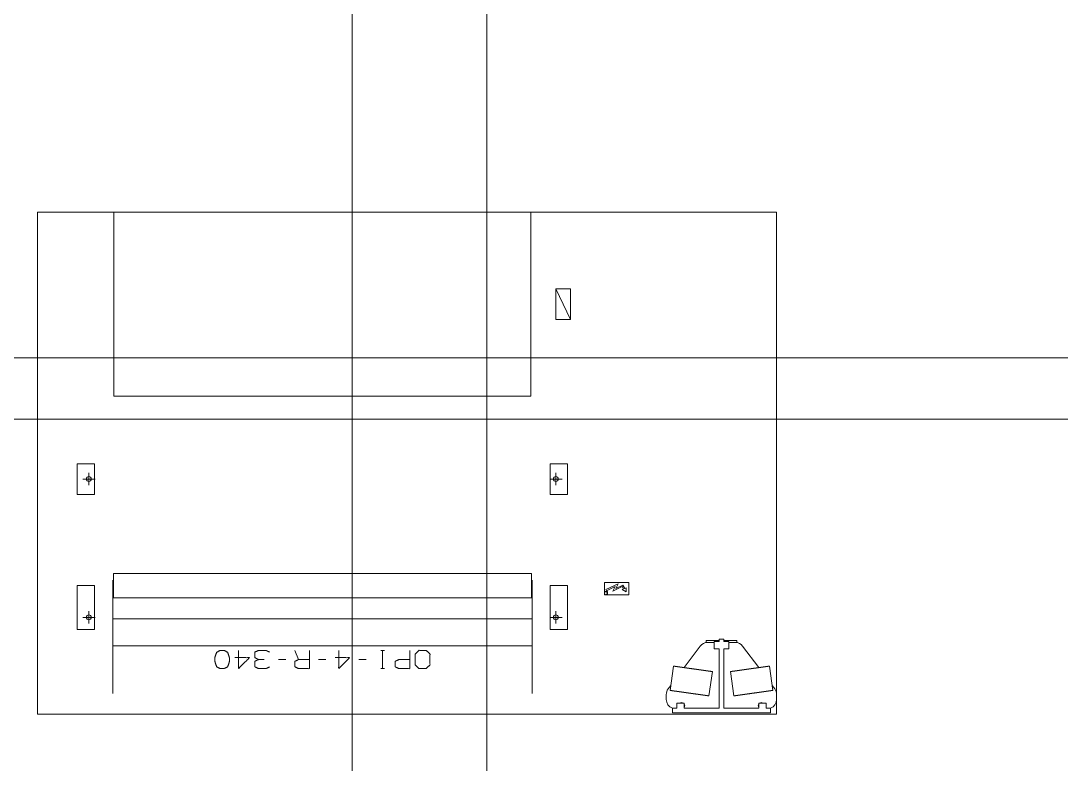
# Model space of a CAD drawing. Header units: millimetres. Extents: x 3056 to 110866, y 16649 to 58349.
# Drawn here: x 66255 to 74738, y 44535 to 50597 of the extents above; entities that cross this region are included whole.
import ezdxf

# ---------------------------------------------------------------- set-up
doc = ezdxf.new("R2010")
doc.units = ezdxf.units.MM
doc.layers.add('1', color=7, linetype='Continuous', true_color=0xffffff)

msp = doc.modelspace()

# ---------------------------------------------------------------- linework, layer by layer
at = {"layer": '1', "color": 143, "linetype": 'Continuous', "lineweight": 13}
for p, q in [((68956.5, 55863.3), (68956.5, 17870.4)), ((70056.5, 17870.4), (70056.5, 53003.3)), ((90886.5, 47849.3), (49320.5, 47849.3)), ((90886.5, 47349.3), (49320.5, 47349.3))]:
    msp.add_line(p, q, dxfattribs=at)
at = {"layer": '1', "color": 4, "linetype": 'Continuous', "lineweight": 13}
for p, q in [((66390.5, 44942.3), (66390.5, 49035.3)), ((66390.5, 49035.3), (72418.5, 49035.3)), ((66390.5, 49035.3), (72418.5, 49035.3)), ((66390.5, 44942.3), (66390.5, 49035.3)), ((72418.5, 49035.3), (72418.5, 44942.3)), ((72418.5, 49035.3), (72418.5, 44942.3)), ((70738.5, 48160.3), (70618.5, 48410.3)), ((70618.5, 48410.3), (70738.5, 48410.3)), ((70618.5, 48160.3), (70618.5, 48410.3)), ((70738.5, 48410.3), (70738.5, 48160.3)), ((70738.5, 48160.3), (70618.5, 48160.3)), ((67014.5, 47535.3), (70414.5, 47535.3)), ((66716, 46735.3), (66716, 46985.3)), ((66716, 46985.3), (66856, 46985.3)), ((66856, 46985.3), (66856, 46735.3)), ((70573, 46735.3), (70573, 46985.3)), ((70573, 46985.3), (70713.5, 46985.3)), ((70713.5, 46985.3), (70713.5, 46735.3)), ((66860.5, 46860.3), (66760.5, 46860.3)), ((66810.5, 46810.3), (66810.5, 46910.3)), ((70668.5, 46860.3), (70568.5, 46860.3)), ((70618.5, 46810.3), (70618.5, 46910.3)), ((66856, 46735.3), (66716, 46735.3)), ((70713.5, 46735.3), (70573, 46735.3)), ((67010.5, 46090.3), (70418.5, 46090.3)), ((67010.5, 45890.3), (67010.5, 46090.3)), ((70418.5, 46090.3), (70418.5, 45890.3)), ((66716, 45632.3), (66716, 45992.3)), ((66716, 45992.3), (66856, 45992.3)), ((66856, 45992.3), (66856, 45632.3)), ((70573, 45632.3), (70573, 45992.3)), ((70573, 45992.3), (70713.5, 45992.3)), ((70713.5, 45992.3), (70713.5, 45632.3)), ((71013.5, 45917.3), (71013.5, 46017.3)), ((71013.5, 46017.3), (71213.5, 46017.3)), ((71026.7, 45958.7), (71125.5, 46005)), ((71031.3, 45949.8), (71102.6, 45983.2)), ((71102.6, 45983.2), (71083.2, 45946.6)), ((71160, 45982.7), (71083.2, 45946.6)), ((71125.5, 46005), (71106, 45968.4)), ((71106, 45968.4), (71164.1, 45995.6)), ((71160, 45982.7), (71170.4, 45964.6)), ((71164.1, 45995.6), (71179.5, 45968.8)), ((71213.5, 46017.3), (71213.5, 45917.3)), ((71013.5, 45942.3), (71038.5, 45942.3)), ((71213.5, 45917.3), (71013.5, 45917.3)), ((71026.7, 45958.7), (71031.3, 45949.8)), ((71038.5, 45942.3), (71038.5, 45917.3)), ((71170.4, 45964.6), (71159.4, 45959.5)), ((71159.4, 45959.5), (71190.1, 45940.3)), ((71190.1, 45973.8), (71179.5, 45968.8)), ((71190.1, 45973.8), (71190.1, 45940.3)), ((70418.5, 45890.3), (67010.5, 45890.3)), ((66860.5, 45732.3), (66760.5, 45732.3)), ((66810.5, 45682.3), (66810.5, 45782.3)), ((70668.5, 45732.3), (70568.5, 45732.3)), ((70618.5, 45682.3), (70618.5, 45782.3)), ((70424.5, 45719.7), (67004.5, 45719.7)), ((66856, 45632.3), (66716, 45632.3)), ((70713.5, 45632.3), (70573, 45632.3)), ((67004.5, 45500.6), (70424.5, 45500.6)), ((71796, 45498.3), (71664.1, 45322.4)), ((71843.5, 45527.2), (71843.5, 45543.3)), ((71948.5, 45543.3), (71843.5, 45543.3)), ((71856, 45528.3), (71908.5, 45528.3)), ((71908.5, 45475.3), (71908.5, 45535.3)), ((71948.5, 45535.3), (71908.5, 45535.3)), ((71948.5, 45475.3), (71908.5, 45475.3)), ((71948.5, 45553.3), (71988.5, 45553.3)), ((71948.5, 45535.3), (71948.5, 45553.3)), ((71948.5, 44992.3), (71948.5, 45475.3)), ((71988.5, 45535.3), (71988.5, 45553.3)), ((72093.5, 45543.3), (71988.5, 45543.3)), ((71988.5, 45535.3), (72028.5, 45535.3)), ((71988.5, 45475.3), (72028.5, 45475.3)), ((71988.5, 44992.3), (71988.5, 45475.3)), ((72028.5, 45475.3), (72028.5, 45535.3)), ((72028.5, 45528.3), (72081, 45528.3)), ((72093.5, 45527.2), (72093.5, 45543.3)), ((72272.9, 45322.4), (72141, 45498.3)), ((68357.1, 45388.1), (68416.5, 45388.1)), ((68490.9, 45463.1), (68520.6, 45388.1)), ((68684, 45388.1), (68743.4, 45388.1)), ((69010.9, 45388.1), (69070.3, 45388.1)), ((69219.6, 45463.1), (69189.9, 45463.1)), ((69204, 45314.6), (69204, 45463.1)), ((69219.6, 45314.6), (69189.9, 45314.6)), ((71577.7, 45334.6), (71549.9, 45136.5)), ((72387.1, 45136.5), (72359.3, 45334.6)), ((71866.7, 45092), (71894.6, 45290.1)), ((72042.4, 45290.1), (72070.2, 45092)), ((71555.7, 45177.9), (71533.5, 45148.3)), ((72403.5, 45148.3), (72381.3, 45177.9)), ((71518.5, 45062.3), (71518.5, 45103.3)), ((71603.5, 44992.3), (71568.5, 44992.3)), ((71568.5, 44952.3), (71568.5, 44992.3)), ((71603.5, 44992.3), (71603.5, 45032.3)), ((71603.5, 45032.3), (71663.5, 45032.3)), ((71663.5, 44992.3), (71663.5, 45032.3)), ((71948.5, 44992.3), (71663.5, 44992.3)), ((72273.5, 44992.3), (71988.5, 44992.3)), ((72273.5, 44992.3), (72273.5, 45032.3)), ((72273.5, 45032.3), (72333.5, 45032.3)), ((72333.5, 44992.3), (72333.5, 45032.3)), ((72368.5, 44992.3), (72333.5, 44992.3)), ((72368.5, 44952.3), (72368.5, 44992.3)), ((72418.5, 44942.3), (66390.5, 44942.3)), ((72418.5, 44942.3), (66390.5, 44942.3)), ((71568.5, 44952.3), (72368.5, 44952.3))]:
    msp.add_line(p, q, dxfattribs=at)
at = {"layer": '1', "color": 9, "linetype": 'Continuous', "lineweight": 13}
for p, q in [((68956.5, 47349.3), (68956.5, 45914.3)), ((70056.5, 45914.3), (70056.5, 47349.3))]:
    msp.add_line(p, q, dxfattribs=at)
at = {"layer": '1', "color": 4, "linetype": 'Continuous', "lineweight": 13}
for centre, radius in [((66810.5, 46860.3), 20), ((70618.5, 46860.3), 20), ((71026, 45929.8), 12.5), ((66810.5, 45732.3), 20), ((70618.5, 45732.3), 20)]:
    msp.add_circle(centre, radius, dxfattribs=at)
for centre, radius, start, end in [((71856, 45453.3), 75, 90, 143.1301), ((72081, 45453.3), 75, 36.8699, 90), ((71593.5, 45103.3), 75, 143.1301, 180), ((72343.5, 45103.3), 75, 0, 36.8699), ((71593.5, 45062.3), 75, 180, 250.52766), ((72343.5, 45062.3), 75, 289.47234, 0), ((71643.5, 45012.3), 25, 90, 126.87188), ((71643.5, 45012.3), 25, 53.12812, 90), ((71643.5, 45012.3), 25, 323.12812, 36.86625), ((72293.5, 45012.3), 25, 143.13375, 216.87188), ((72293.5, 45012.3), 25, 90, 126.87188), ((72293.5, 45012.3), 25, 53.12812, 90)]:
    msp.add_arc(centre, radius, start, end, dxfattribs=at)
for points, knots in [([(67014.5, 49035.3), (67014.5, 49035.2), (67014.5, 49034.9), (67014.5, 49034.4), (67014.5, 49033.7), (67014.5, 49032.7), (67014.5, 49031.6), (67014.5, 49030.9), (67014.5, 49029.5), (67014.5, 49028.7), (67014.5, 49027), (67014.5, 49025.1), (67014.5, 49022.9), (67014.5, 49020.6), (67014.5, 49018), (67014.5, 49015.3), (67014.5, 49012.3), (67014.5, 49009.2), (67014.5, 49005.9), (67014.5, 49002.3), (67014.5, 48998.6), (67014.5, 48994.7), (67014.5, 48990.5), (67014.5, 48986.2), (67014.5, 48981.7), (67014.5, 48977), (67014.5, 48974.6), (67014.5, 48969.6), (67014.5, 48964.4), (67014.5, 48959.1), (67014.5, 48953.5), (67014.5, 48947.8), (67014.5, 48941.9), (67014.5, 48935.8), (67014.5, 48929.6), (67014.5, 48923.1), (67014.5, 48916.5), (67014.5, 48909.7), (67014.5, 48902.8), (67014.5, 48895.7), (67014.5, 48888.4), (67014.5, 48884.7), (67014.5, 48877.2), (67014.5, 48869.5), (67014.5, 48861.6), (67014.5, 48853.6), (67014.5, 48845.4), (67014.5, 48837.1), (67014.5, 48828.6), (67014.5, 48820), (67014.5, 48811.2), (67014.5, 48802.3), (67014.5, 48793.3), (67014.5, 48784.1), (67014.5, 48774.7), (67014.5, 48765.3), (67014.5, 48755.7), (67014.5, 48746), (67014.5, 48736.1), (67014.5, 48726.1), (67014.5, 48716), (67014.5, 48705.8), (67014.5, 48695.5), (67014.5, 48685.1), (67014.5, 48674.5), (67014.5, 48663.9), (67014.5, 48653.1), (67014.5, 48642.3), (67014.5, 48631.3), (67014.5, 48620.3), (67014.5, 48609.1), (67014.5, 48597.9), (67014.5, 48586.6), (67014.5, 48575.2), (67014.5, 48563.7), (67014.5, 48557.9), (67014.5, 48546.3), (67014.5, 48540.5), (67014.5, 48528.8), (67014.5, 48517.1), (67014.5, 48511.1), (67014.5, 48499.3), (67014.5, 48487.4), (67014.5, 48475.4), (67014.5, 48463.4), (67014.5, 48451.3), (67014.5, 48439.2), (67014.5, 48427), (67014.5, 48414.9), (67014.5, 48402.6), (67014.5, 48390.4), (67014.5, 48378.1), (67014.5, 48365.7), (67014.5, 48353.4), (67014.5, 48341), (67014.5, 48328.7), (67014.5, 48316.3), (67014.5, 48303.9), (67014.5, 48291.5), (67014.5, 48285.3)], [0, 0, 0.000141, 0.00055, 0.001235, 0.002187, 0.003415, 0.004918, 0.005807, 0.007719, 0.008735, 0.011056, 0.013638, 0.016496, 0.019621, 0.023015, 0.026677, 0.0306, 0.034791, 0.03925, 0.043963, 0.048944, 0.054186, 0.059683, 0.06544, 0.071444, 0.077709, 0.080969, 0.087608, 0.094502, 0.101642, 0.109022, 0.116656, 0.124523, 0.13263, 0.140976, 0.149556, 0.158368, 0.167413, 0.176684, 0.186181, 0.195897, 0.200814, 0.210861, 0.221127, 0.231597, 0.242287, 0.25318, 0.264279, 0.275574, 0.287075, 0.298766, 0.310647, 0.322719, 0.334975, 0.347414, 0.360029, 0.372821, 0.385789, 0.398919, 0.412212, 0.425674, 0.439284, 0.453049, 0.46697, 0.481031, 0.495234, 0.509578, 0.524049, 0.538661, 0.553393, 0.568245, 0.583216, 0.598301, 0.613499, 0.628802, 0.636507, 0.651958, 0.659705, 0.675298, 0.690982, 0.698863, 0.714675, 0.730557, 0.746516, 0.762546, 0.778633, 0.79479, 0.810997, 0.82726, 0.843572, 0.85992, 0.87631, 0.892735, 0.909181, 0.925663, 0.942159, 0.958676, 0.9752, 0.991731, 1, 1]), ([(70414.5, 48285.3), (70414.5, 48297.7), (70414.5, 48310.1), (70414.5, 48322.5), (70414.5, 48334.9), (70414.5, 48347.2), (70414.5, 48359.6), (70414.5, 48371.9), (70414.5, 48384.2), (70414.5, 48396.5), (70414.5, 48408.7), (70414.5, 48414.9), (70414.5, 48427), (70414.5, 48439.2), (70414.5, 48451.3), (70414.5, 48463.4), (70414.5, 48475.4), (70414.5, 48487.4), (70414.5, 48499.3), (70414.5, 48511.1), (70414.5, 48522.9), (70414.5, 48534.7), (70414.5, 48546.3), (70414.5, 48557.9), (70414.5, 48569.4), (70414.5, 48575.2), (70414.5, 48586.6), (70414.5, 48592.2), (70414.5, 48603.5), (70414.5, 48614.7), (70414.5, 48625.8), (70414.5, 48636.8), (70414.5, 48647.7), (70414.5, 48658.5), (70414.5, 48669.2), (70414.5, 48679.8), (70414.5, 48690.3), (70414.5, 48700.7), (70414.5, 48710.9), (70414.5, 48721.1), (70414.5, 48726.1), (70414.5, 48736.1), (70414.5, 48746), (70414.5, 48755.7), (70414.5, 48765.3), (70414.5, 48770), (70414.5, 48779.4), (70414.5, 48788.7), (70414.5, 48797.8), (70414.5, 48806.8), (70414.5, 48815.6), (70414.5, 48824.3), (70414.5, 48832.9), (70414.5, 48841.3), (70414.5, 48849.5), (70414.5, 48857.6), (70414.5, 48865.5), (70414.5, 48873.3), (70414.5, 48880.9), (70414.5, 48888.4), (70414.5, 48895.7), (70414.5, 48902.8), (70414.5, 48909.7), (70414.5, 48916.5), (70414.5, 48923.1), (70414.5, 48926.4), (70414.5, 48932.7), (70414.5, 48938.9), (70414.5, 48944.9), (70414.5, 48950.7), (70414.5, 48956.3), (70414.5, 48961.8), (70414.5, 48964.4), (70414.5, 48969.6), (70414.5, 48974.6), (70414.5, 48979.4), (70414.5, 48984), (70414.5, 48988.4), (70414.5, 48992.6), (70414.5, 48996.6), (70414.5, 49000.5), (70414.5, 49004.1), (70414.5, 49007.5), (70414.5, 49010.8), (70414.5, 49013.8), (70414.5, 49016.7), (70414.5, 49019.3), (70414.5, 49021.8), (70414.5, 49022.9), (70414.5, 49025.1), (70414.5, 49027), (70414.5, 49028.7), (70414.5, 49030.3), (70414.5, 49031.6), (70414.5, 49032.7), (70414.5, 49033.7), (70414.5, 49034), (70414.5, 49034.6), (70414.5, 49035), (70414.5, 49035.2), (70414.5, 49035.3)], [0, 0, 0.016538, 0.033069, 0.049586, 0.066096, 0.082585, 0.099045, 0.115485, 0.131896, 0.148265, 0.164598, 0.17274, 0.189003, 0.20521, 0.221367, 0.237454, 0.253484, 0.269443, 0.285325, 0.301137, 0.316856, 0.332498, 0.348042, 0.363493, 0.378846, 0.386501, 0.401699, 0.409241, 0.42427, 0.439185, 0.453973, 0.468642, 0.483183, 0.497598, 0.511871, 0.526003, 0.539987, 0.55383, 0.567525, 0.581057, 0.587788, 0.601081, 0.614211, 0.627179, 0.639971, 0.646279, 0.658802, 0.671156, 0.68332, 0.695293, 0.707083, 0.718675, 0.730077, 0.741274, 0.752267, 0.763054, 0.773638, 0.784009, 0.794162, 0.804103, 0.813819, 0.823316, 0.832587, 0.841632, 0.850444, 0.85479, 0.863257, 0.871484, 0.879471, 0.887225, 0.894725, 0.901992, 0.905498, 0.912392, 0.919031, 0.925423, 0.931554, 0.937439, 0.943069, 0.948438, 0.953546, 0.958394, 0.96298, 0.967305, 0.971362, 0.975158, 0.978678, 0.981938, 0.983504, 0.986362, 0.988944, 0.991265, 0.993304, 0.995082, 0.996585, 0.997813, 0.998293, 0.999111, 0.999654, 0.999929, 1, 1]), ([(67014.5, 48285.3), (67014.5, 48272.9), (67014.5, 48260.5), (67014.5, 48248.1), (67014.5, 48235.7), (67014.5, 48229.5), (67014.5, 48217.2), (67014.5, 48204.9), (67014.5, 48192.5), (67014.5, 48180.2), (67014.5, 48168), (67014.5, 48155.7), (67014.5, 48143.5), (67014.5, 48131.4), (67014.5, 48119.3), (67014.5, 48107.2), (67014.5, 48095.2), (67014.5, 48083.2), (67014.5, 48071.3), (67014.5, 48059.4), (67014.5, 48047.7), (67014.5, 48035.9), (67014.5, 48024.3), (67014.5, 48012.7), (67014.5, 48001.2), (67014.5, 47995.4), (67014.5, 47984), (67014.5, 47978.4), (67014.5, 47967.1), (67014.5, 47955.9), (67014.5, 47944.8), (67014.5, 47933.8), (67014.5, 47928.3), (67014.5, 47917.5), (67014.5, 47906.7), (67014.5, 47896.1), (67014.5, 47885.5), (67014.5, 47875.1), (67014.5, 47864.8), (67014.5, 47854.6), (67014.5, 47844.5), (67014.5, 47839.5), (67014.5, 47829.6), (67014.5, 47819.8), (67014.5, 47810.1), (67014.5, 47800.6), (67014.5, 47795.9), (67014.5, 47786.5), (67014.5, 47777.3), (67014.5, 47768.3), (67014.5, 47759.4), (67014.5, 47750.6), (67014.5, 47742), (67014.5, 47733.5), (67014.5, 47725.2), (67014.5, 47717), (67014.5, 47709), (67014.5, 47701.1), (67014.5, 47693.4), (67014.5, 47685.9), (67014.5, 47678.5), (67014.5, 47671.3), (67014.5, 47664.3), (67014.5, 47657.4), (67014.5, 47650.7), (67014.5, 47644.2), (67014.5, 47637.9), (67014.5, 47631.7), (67014.5, 47625.7), (67014.5, 47619.9), (67014.5, 47617.1), (67014.5, 47611.5), (67014.5, 47608.8), (67014.5, 47603.5), (67014.5, 47598.5), (67014.5, 47593.6), (67014.5, 47588.9), (67014.5, 47584.4), (67014.5, 47580.1), (67014.5, 47575.9), (67014.5, 47572), (67014.5, 47570.1), (67014.5, 47566.5), (67014.5, 47563.1), (67014.5, 47559.8), (67014.5, 47556.8), (67014.5, 47553.9), (67014.5, 47551.3), (67014.5, 47548.8), (67014.5, 47546.6), (67014.5, 47544.6), (67014.5, 47542.7), (67014.5, 47541.1), (67014.5, 47539.7), (67014.5, 47538.4), (67014.5, 47537.4), (67014.5, 47536.6), (67014.5, 47536), (67014.5, 47535.6), (67014.5, 47535.4), (67014.5, 47535.3)], [0, 0, 0.016531, 0.033062, 0.049579, 0.06609, 0.07433, 0.090812, 0.107259, 0.123684, 0.140074, 0.156429, 0.172734, 0.188998, 0.205204, 0.221361, 0.237455, 0.253478, 0.269438, 0.285327, 0.301132, 0.316859, 0.332494, 0.348044, 0.363496, 0.378849, 0.386497, 0.401695, 0.409237, 0.424266, 0.439181, 0.453969, 0.468645, 0.475948, 0.490419, 0.504763, 0.518965, 0.533027, 0.546948, 0.560713, 0.574323, 0.587785, 0.594432, 0.607647, 0.620693, 0.633569, 0.646276, 0.652584, 0.665023, 0.677278, 0.68935, 0.701232, 0.71293, 0.724424, 0.73572, 0.746818, 0.757712, 0.768401, 0.778878, 0.789137, 0.799184, 0.809013, 0.818622, 0.828006, 0.837165, 0.846097, 0.854789, 0.863256, 0.871483, 0.87947, 0.887224, 0.890977, 0.898357, 0.901991, 0.909004, 0.915771, 0.92229, 0.928555, 0.934567, 0.940317, 0.945813, 0.951056, 0.953546, 0.958393, 0.962979, 0.967304, 0.971361, 0.975157, 0.978685, 0.981945, 0.984929, 0.987653, 0.990108, 0.992288, 0.994193, 0.99583, 0.997199, 0.998293, 0.999111, 0.999654, 0.999929, 1, 1]), ([(70414.5, 47535.3), (70414.5, 47535.4), (70414.5, 47535.7), (70414.5, 47536.2), (70414.5, 47536.6), (70414.5, 47537.4), (70414.5, 47538.4), (70414.5, 47539.7), (70414.5, 47541.1), (70414.5, 47542.7), (70414.5, 47544.6), (70414.5, 47546.6), (70414.5, 47548.8), (70414.5, 47550), (70414.5, 47552.6), (70414.5, 47555.3), (70414.5, 47558.2), (70414.5, 47561.4), (70414.5, 47564.7), (70414.5, 47568.3), (70414.5, 47572), (70414.5, 47575.9), (70414.5, 47580.1), (70414.5, 47584.4), (70414.5, 47588.9), (70414.5, 47593.6), (70414.5, 47598.5), (70414.5, 47603.5), (70414.5, 47608.8), (70414.5, 47611.5), (70414.5, 47617.1), (70414.5, 47622.8), (70414.5, 47628.7), (70414.5, 47634.8), (70414.5, 47641), (70414.5, 47647.5), (70414.5, 47654.1), (70414.5, 47660.9), (70414.5, 47667.8), (70414.5, 47674.9), (70414.5, 47678.5), (70414.5, 47685.9), (70414.5, 47693.4), (70414.5, 47701.1), (70414.5, 47709), (70414.5, 47717), (70414.5, 47721.1), (70414.5, 47729.3), (70414.5, 47737.7), (70414.5, 47746.3), (70414.5, 47755), (70414.5, 47763.8), (70414.5, 47772.8), (70414.5, 47781.9), (70414.5, 47791.2), (70414.5, 47800.6), (70414.5, 47810.1), (70414.5, 47819.8), (70414.5, 47829.6), (70414.5, 47839.5), (70414.5, 47849.5), (70414.5, 47854.6), (70414.5, 47864.8), (70414.5, 47875.1), (70414.5, 47885.5), (70414.5, 47896.1), (70414.5, 47906.7), (70414.5, 47917.5), (70414.5, 47928.3), (70414.5, 47939.3), (70414.5, 47950.3), (70414.5, 47961.5), (70414.5, 47972.7), (70414.5, 47978.4), (70414.5, 47989.7), (70414.5, 48001.2), (70414.5, 48006.9), (70414.5, 48018.5), (70414.5, 48024.3), (70414.5, 48035.9), (70414.5, 48047.7), (70414.5, 48059.4), (70414.5, 48065.4), (70414.5, 48077.2), (70414.5, 48089.2), (70414.5, 48101.2), (70414.5, 48113.2), (70414.5, 48125.3), (70414.5, 48137.5), (70414.5, 48149.6), (70414.5, 48161.9), (70414.5, 48168), (70414.5, 48180.2), (70414.5, 48192.5), (70414.5, 48204.9), (70414.5, 48217.2), (70414.5, 48229.5), (70414.5, 48241.9), (70414.5, 48254.3), (70414.5, 48266.7), (70414.5, 48279.1), (70414.5, 48285.3)], [0, 0, 0.000141, 0.00055, 0.001228, 0.001707, 0.002801, 0.00417, 0.005807, 0.007712, 0.009892, 0.012347, 0.015071, 0.018055, 0.019622, 0.023015, 0.026677, 0.0306, 0.034791, 0.03925, 0.043963, 0.048944, 0.054187, 0.059683, 0.065433, 0.071445, 0.07771, 0.084229, 0.090996, 0.098009, 0.101643, 0.109023, 0.11665, 0.124524, 0.132631, 0.140977, 0.149557, 0.158369, 0.167415, 0.176686, 0.186182, 0.190987, 0.200816, 0.210863, 0.221122, 0.231599, 0.242288, 0.247735, 0.258728, 0.269925, 0.281327, 0.292919, 0.304709, 0.316682, 0.328846, 0.341193, 0.353724, 0.366431, 0.379307, 0.392353, 0.405568, 0.418946, 0.425677, 0.439287, 0.453052, 0.466973, 0.481035, 0.495237, 0.509581, 0.524052, 0.538657, 0.553397, 0.568249, 0.58322, 0.590763, 0.605904, 0.621151, 0.628806, 0.644209, 0.651956, 0.667506, 0.683141, 0.698868, 0.706749, 0.722596, 0.738521, 0.754516, 0.770581, 0.786703, 0.802889, 0.819123, 0.835408, 0.843571, 0.859926, 0.876316, 0.892741, 0.909188, 0.92567, 0.942165, 0.958683, 0.975207, 0.991738, 1, 1]), ([(67004.5, 46034.3), (67004.5, 46031.6), (67004.5, 46026), (67004.5, 46023.2), (67004.5, 46017.4), (67004.5, 46011.5), (67004.5, 46005.4), (67004.5, 45999.1), (67004.5, 45992.6), (67004.5, 45986), (67004.5, 45979.3), (67004.5, 45975.8), (67004.5, 45968.8), (67004.5, 45961.7), (67004.5, 45954.4), (67004.5, 45947), (67004.5, 45939.5), (67004.5, 45935.7), (67004.5, 45927.9), (67004.5, 45920), (67004.5, 45912), (67004.5, 45903.9), (67004.5, 45895.6), (67004.5, 45887.3), (67004.5, 45878.8), (67004.5, 45870.2), (67004.5, 45861.5), (67004.5, 45857.1), (67004.5, 45848.2), (67004.5, 45839.2), (67004.5, 45830.2), (67004.5, 45821.1), (67004.5, 45816.5), (67004.5, 45807.2), (67004.5, 45802.5), (67004.5, 45793.1), (67004.5, 45783.7), (67004.5, 45774.1), (67004.5, 45764.5), (67004.5, 45754.9), (67004.5, 45745.1), (67004.5, 45735.4), (67004.5, 45725.5), (67004.5, 45715.7), (67004.5, 45705.7), (67004.5, 45695.8), (67004.5, 45685.8), (67004.5, 45680.8), (67004.5, 45670.7), (67004.5, 45665.7), (67004.5, 45655.6), (67004.5, 45645.5), (67004.5, 45635.4), (67004.5, 45625.3), (67004.5, 45615.2), (67004.5, 45610.1)], [0, 0, 0.006424, 0.019473, 0.026097, 0.039744, 0.05379, 0.068223, 0.08303, 0.098224, 0.113779, 0.129709, 0.137855, 0.154309, 0.171112, 0.188252, 0.205728, 0.223542, 0.232523, 0.250798, 0.269385, 0.288272, 0.307457, 0.326917, 0.346652, 0.366661, 0.386932, 0.407452, 0.417831, 0.438713, 0.45982, 0.481151, 0.502707, 0.513522, 0.535377, 0.546392, 0.568522, 0.590839, 0.613305, 0.635946, 0.658725, 0.681653, 0.704705, 0.727883, 0.751173, 0.774562, 0.798039, 0.821603, 0.833404, 0.85708, 0.868944, 0.892695, 0.916496, 0.940335, 0.964186, 0.988062, 1, 1]), ([(70424.5, 45110.1), (70424.5, 45110.2), (70424.5, 45110.4), (70424.5, 45110.8), (70424.5, 45111.4), (70424.5, 45112.2), (70424.5, 45113.2), (70424.5, 45114.4), (70424.5, 45115.8), (70424.5, 45117.5), (70424.5, 45119.3), (70424.5, 45121.3), (70424.5, 45123.5), (70424.5, 45126), (70424.5, 45128.6), (70424.5, 45129.9), (70424.5, 45132.8), (70424.5, 45136), (70424.5, 45139.3), (70424.5, 45142.7), (70424.5, 45146.4), (70424.5, 45150.3), (70424.5, 45154.4), (70424.5, 45158.6), (70424.5, 45163), (70424.5, 45167.6), (70424.5, 45172.4), (70424.5, 45177.4), (70424.5, 45182.5), (70424.5, 45187.9), (70424.5, 45193.3), (70424.5, 45199), (70424.5, 45204.8), (70424.5, 45210.8), (70424.5, 45213.9), (70424.5, 45220.1), (70424.5, 45226.5), (70424.5, 45233.1), (70424.5, 45239.8), (70424.5, 45246.7), (70424.5, 45253.7), (70424.5, 45260.8), (70424.5, 45264.4), (70424.5, 45271.8), (70424.5, 45279.3), (70424.5, 45286.9), (70424.5, 45294.7), (70424.5, 45302.6), (70424.5, 45310.6), (70424.5, 45318.7), (70424.5, 45327), (70424.5, 45335.4), (70424.5, 45339.6), (70424.5, 45348.2), (70424.5, 45356.8), (70424.5, 45365.5), (70424.5, 45374.4), (70424.5, 45383.4), (70424.5, 45392.4), (70424.5, 45401.5), (70424.5, 45410.7), (70424.5, 45420), (70424.5, 45429.4), (70424.5, 45438.8), (70424.5, 45448.4), (70424.5, 45457.9), (70424.5, 45467.6), (70424.5, 45477.3), (70424.5, 45487), (70424.5, 45496.9), (70424.5, 45506.7), (70424.5, 45516.6), (70424.5, 45526.5), (70424.5, 45536.5), (70424.5, 45546.5), (70424.5, 45556.5), (70424.5, 45566.6), (70424.5, 45576.6), (70424.5, 45586.7), (70424.5, 45596.8), (70424.5, 45606.9), (70424.5, 45617), (70424.5, 45627), (70424.5, 45637.1), (70424.5, 45647.2), (70424.5, 45657.3), (70424.5, 45667.3), (70424.5, 45672.3), (70424.5, 45682.3), (70424.5, 45687.3), (70424.5, 45697.2), (70424.5, 45707.2), (70424.5, 45712.1), (70424.5, 45722), (70424.5, 45731.8), (70424.5, 45741.6), (70424.5, 45751.3), (70424.5, 45760.9), (70424.5, 45770.5), (70424.5, 45780), (70424.5, 45789.5), (70424.5, 45798.9), (70424.5, 45808.2), (70424.5, 45817.4), (70424.5, 45826.5), (70424.5, 45835.6), (70424.5, 45844.6), (70424.5, 45853.4), (70424.5, 45862.2), (70424.5, 45870.9), (70424.5, 45879.4), (70424.5, 45887.9), (70424.5, 45896.2), (70424.5, 45904.4), (70424.5, 45912.5), (70424.5, 45916.5), (70424.5, 45924.4), (70424.5, 45932.2), (70424.5, 45939.8), (70424.5, 45947.4), (70424.5, 45954.8), (70424.5, 45962), (70424.5, 45969.1), (70424.5, 45972.6), (70424.5, 45979.5), (70424.5, 45986.2), (70424.5, 45992.8), (70424.5, 45999.2), (70424.5, 46005.4), (70424.5, 46011.6), (70424.5, 46014.5), (70424.5, 46020.4), (70424.5, 46023.3), (70424.5, 46028.8), (70424.5, 46034.3)], [0, 0, 0.000109, 0.000275, 0.000716, 0.001374, 0.002256, 0.003355, 0.004672, 0.006213, 0.00797, 0.00994, 0.012133, 0.014538, 0.017155, 0.019989, 0.021455, 0.02461, 0.027971, 0.031538, 0.035317, 0.039302, 0.043488, 0.047879, 0.052472, 0.057264, 0.062251, 0.067433, 0.07281, 0.078375, 0.08413, 0.090073, 0.096194, 0.102504, 0.108986, 0.112318, 0.119063, 0.125986, 0.133074, 0.140329, 0.147749, 0.155325, 0.16306, 0.166965, 0.174936, 0.183049, 0.191306, 0.199711, 0.208254, 0.216929, 0.225741, 0.234679, 0.243743, 0.248335, 0.257577, 0.266933, 0.276403, 0.285983, 0.295665, 0.305445, 0.315322, 0.325296, 0.335351, 0.345491, 0.355712, 0.366007, 0.376376, 0.386815, 0.39731, 0.407868, 0.418478, 0.429134, 0.439842, 0.450589, 0.461371, 0.472192, 0.483037, 0.493905, 0.50479, 0.515692, 0.526605, 0.537524, 0.548443, 0.559357, 0.57027, 0.581167, 0.592046, 0.602908, 0.60833, 0.619152, 0.624546, 0.635316, 0.646052, 0.651405, 0.662073, 0.672694, 0.683258, 0.693765, 0.704209, 0.714584, 0.724897, 0.735129, 0.74528, 0.755352, 0.765332, 0.775221, 0.785018, 0.794717, 0.804308, 0.813796, 0.823169, 0.832428, 0.841572, 0.85059, 0.859482, 0.868243, 0.87256, 0.88112, 0.889543, 0.897822, 0.905959, 0.913946, 0.921779, 0.929458, 0.93326, 0.940698, 0.947981, 0.955092, 0.962032, 0.968806, 0.975408, 0.978614, 0.984947, 0.988067, 0.994125, 1, 1]), ([(67004.5, 45610.1), (67004.5, 45599.9), (67004.5, 45589.7), (67004.5, 45579.5), (67004.5, 45569.3), (67004.5, 45559.2), (67004.5, 45549.1), (67004.5, 45538.9), (67004.5, 45528.9), (67004.5, 45518.8), (67004.5, 45508.8), (67004.5, 45498.8), (67004.5, 45493.9), (67004.5, 45484), (67004.5, 45474.1), (67004.5, 45469.2), (67004.5, 45459.5), (67004.5, 45454.6), (67004.5, 45445), (67004.5, 45435.4), (67004.5, 45430.6), (67004.5, 45421.1), (67004.5, 45411.7), (67004.5, 45402.4), (67004.5, 45393.2), (67004.5, 45384), (67004.5, 45375), (67004.5, 45366), (67004.5, 45357.2), (67004.5, 45348.4), (67004.5, 45339.8), (67004.5, 45331.3), (67004.5, 45322.9), (67004.5, 45314.6), (67004.5, 45306.4), (67004.5, 45298.4), (67004.5, 45290.5), (67004.5, 45282.7), (67004.5, 45275), (67004.5, 45267.5), (67004.5, 45260.2), (67004.5, 45253), (67004.5, 45245.9), (67004.5, 45239), (67004.5, 45232.2), (67004.5, 45225.6), (67004.5, 45219.2), (67004.5, 45212.9), (67004.5, 45206.8), (67004.5, 45200.9), (67004.5, 45195.1), (67004.5, 45189.5), (67004.5, 45186.8), (67004.5, 45181.4), (67004.5, 45176.3), (67004.5, 45171.3), (67004.5, 45166.5), (67004.5, 45161.9), (67004.5, 45157.5), (67004.5, 45153.2), (67004.5, 45149.2), (67004.5, 45147.2), (67004.5, 45143.4), (67004.5, 45139.9), (67004.5, 45136.5), (67004.5, 45133.3), (67004.5, 45130.4), (67004.5, 45127.6), (67004.5, 45125), (67004.5, 45122.6), (67004.5, 45120.5), (67004.5, 45118.5), (67004.5, 45116.7), (67004.5, 45115.2), (67004.5, 45113.8), (67004.5, 45112.7), (67004.5, 45111.8), (67004.5, 45111), (67004.5, 45110.5), (67004.5, 45110.2), (67004.5, 45110.1)], [0, 0, 0.020405, 0.040788, 0.061161, 0.081513, 0.101822, 0.1221, 0.142314, 0.162476, 0.182573, 0.202587, 0.222526, 0.232442, 0.252233, 0.271918, 0.281739, 0.301245, 0.310939, 0.330264, 0.349452, 0.359009, 0.377974, 0.396781, 0.415418, 0.433886, 0.452174, 0.470271, 0.488178, 0.505884, 0.523368, 0.54064, 0.55769, 0.574507, 0.59108, 0.60741, 0.623497, 0.639309, 0.654866, 0.670149, 0.685145, 0.699856, 0.714281, 0.72841, 0.742242, 0.755757, 0.768955, 0.781835, 0.794387, 0.80661, 0.818506, 0.830052, 0.84126, 0.846679, 0.857358, 0.867676, 0.877635, 0.887234, 0.896452, 0.9053, 0.913777, 0.921874, 0.925821, 0.933335, 0.940469, 0.94721, 0.95355, 0.959498, 0.965043, 0.970187, 0.974928, 0.979267, 0.983194, 0.986718, 0.989829, 0.992518, 0.994804, 0.996677, 0.998127, 0.999174, 0.999799, 1, 1]), ([(67882.4, 45463.1), (67852.8, 45447.4), (67837.1, 45403.7), (67837.1, 45374), (67852.8, 45328.7), (67882.4, 45314.6), (67912.1, 45314.6), (67941.8, 45328.7), (67957.4, 45374), (67955.9, 45403.7), (67941.8, 45447.4), (67912.1, 45463.1), (67882.4, 45463.1)], [0, 0, 0.076269, 0.18189, 0.24938, 0.358349, 0.433026, 0.500517, 0.575204, 0.68417, 0.751753, 0.85623, 0.93251, 1, 1]), ([(68000.6, 45403.7), (68119.3, 45403.7), (68030.3, 45314.6), (68030.3, 45463.1)], [0, 0, 0.302057, 0.622432, 1, 1]), ([(68282.8, 45449), (68254.6, 45463.1), (68193.7, 45463.1), (68164, 45449), (68164, 45403.7), (68193.7, 45388.1), (68239, 45388.1)], [0, 0, 0.126085, 0.370421, 0.502134, 0.683816, 0.818317, 1, 1]), ([(68193.7, 45388.1), (68164, 45374), (68164, 45328.7), (68193.7, 45314.6), (68254.6, 45314.6), (68284.3, 45328.7)], [0, 0, 0.160402, 0.381659, 0.54205, 0.839609, 1, 1]), ([(68609.6, 45463.1), (68609.6, 45314.6), (68520.6, 45314.6), (68490.9, 45328.7), (68490.9, 45374), (68520.6, 45388.1), (68609.6, 45388.1)], [0, 0, 0.339234, 0.542767, 0.617836, 0.721393, 0.796467, 1, 1]), ([(68817.8, 45403.7), (68936.5, 45403.7), (68847.4, 45314.6), (68847.4, 45463.1)], [0, 0, 0.302057, 0.622432, 1, 1]), ([(69426.8, 45463.1), (69426.8, 45314.6), (69337.8, 45314.6), (69308.1, 45328.7), (69308.1, 45374), (69339.3, 45388.1), (69426.8, 45388.1)], [0, 0, 0.339337, 0.542945, 0.618037, 0.721624, 0.799961, 1, 1]), ([(69560.6, 45463.1), (69501.2, 45463.1), (69471.5, 45433.4), (69471.5, 45344.3), (69501.2, 45314.6), (69560.6, 45314.6), (69591.8, 45344.3), (69591.8, 45433.4), (69560.6, 45463.1)], [0, 0, 0.127121, 0.217017, 0.40771, 0.497606, 0.624727, 0.717017, 0.90771, 1, 1]), ([(71577.7, 45334.6), (71577.7, 45334.6), (71577.8, 45334.6), (71578.1, 45334.5), (71578.3, 45334.5), (71578.6, 45334.5), (71578.9, 45334.4), (71579.3, 45334.4), (71579.8, 45334.3), (71580.2, 45334.2), (71580.8, 45334.2), (71581.3, 45334.1), (71582, 45334), (71582.6, 45333.9), (71584.1, 45333.7), (71584.9, 45333.6), (71585.8, 45333.5), (71587.7, 45333.2), (71588.7, 45333), (71589.7, 45332.9), (71592, 45332.6), (71593.2, 45332.4), (71594.4, 45332.2), (71595.8, 45332), (71597.1, 45331.9), (71598.5, 45331.7), (71601.4, 45331.3), (71602.8, 45331.1), (71604.4, 45330.8), (71606, 45330.6), (71609.3, 45330.1), (71612.8, 45329.7), (71616.4, 45329.2), (71618.3, 45328.9), (71620.2, 45328.6), (71624.1, 45328.1), (71628.2, 45327.5), (71632.4, 45326.9), (71634.5, 45326.6), (71636.7, 45326.3), (71638.9, 45326), (71641.2, 45325.7), (71645.8, 45325), (71648.1, 45324.7), (71650.5, 45324.4), (71652.9, 45324), (71655.3, 45323.7), (71657.7, 45323.3), (71660.2, 45323), (71662.7, 45322.6), (71665.2, 45322.3), (71670.3, 45321.6), (71672.9, 45321.2), (71678.1, 45320.5), (71680.8, 45320.1), (71686.1, 45319.4), (71688.8, 45319), (71691.5, 45318.6), (71694.2, 45318.2), (71696.9, 45317.8), (71702.5, 45317.1), (71708, 45316.3), (71713.6, 45315.5), (71716.4, 45315.1), (71722, 45314.3), (71724.8, 45313.9), (71730.5, 45313.1), (71733.3, 45312.7), (71739, 45311.9), (71744.6, 45311.1), (71750.3, 45310.3), (71753.1, 45309.9), (71755.9, 45309.5), (71758.7, 45309.2), (71764.3, 45308.4), (71767, 45308), (71769.8, 45307.6), (71775.3, 45306.8), (71778, 45306.4), (71780.8, 45306.1), (71786.2, 45305.3), (71788.8, 45304.9), (71794.1, 45304.2), (71796.8, 45303.8), (71801.9, 45303.1), (71804.5, 45302.7), (71807.1, 45302.4), (71809.6, 45302), (71812.1, 45301.7), (71814.5, 45301.3), (71817, 45301), (71821.8, 45300.3), (71824.1, 45300), (71826.5, 45299.6), (71828.8, 45299.3), (71831.1, 45299), (71833.3, 45298.7), (71835.5, 45298.4), (71837.7, 45298), (71839.9, 45297.7), (71844.1, 45297.1), (71848.2, 45296.6), (71850.1, 45296.3), (71852.1, 45296), (71855.9, 45295.5), (71859.5, 45295), (71863, 45294.5), (71866.3, 45294), (71869.4, 45293.6), (71870.9, 45293.4), (71872.4, 45293.2), (71875.2, 45292.8), (71877.8, 45292.4), (71880.3, 45292.1), (71882.5, 45291.8), (71883.5, 45291.6), (71884.6, 45291.5), (71886.5, 45291.2), (71887.3, 45291.1), (71888.2, 45291), (71889.6, 45290.7), (71890.3, 45290.7), (71891, 45290.6), (71891.5, 45290.5), (71892.1, 45290.4), (71892.5, 45290.3), (71893, 45290.3), (71893.3, 45290.2), (71893.7, 45290.2), (71893.9, 45290.1), (71894.2, 45290.1), (71894.3, 45290.1), (71894.5, 45290.1), (71894.5, 45290.1), (71894.6, 45290.1)], [0, 0, 0.000166, 0.000316, 0.001284, 0.00207, 0.002872, 0.003974, 0.005091, 0.006527, 0.007947, 0.009684, 0.011438, 0.013475, 0.015529, 0.020255, 0.022928, 0.025599, 0.031527, 0.034799, 0.038073, 0.045187, 0.049043, 0.052886, 0.057027, 0.061167, 0.065577, 0.074693, 0.079387, 0.084328, 0.089289, 0.099742, 0.11068, 0.122134, 0.128098, 0.134059, 0.146449, 0.15929, 0.172583, 0.17943, 0.186275, 0.193324, 0.20037, 0.214848, 0.222262, 0.229678, 0.237276, 0.244872, 0.252622, 0.260386, 0.268286, 0.2762, 0.292299, 0.300479, 0.316962, 0.325278, 0.342111, 0.350628, 0.359143, 0.367744, 0.376343, 0.393726, 0.411229, 0.428845, 0.437695, 0.455447, 0.464329, 0.482163, 0.491083, 0.508933, 0.526768, 0.544569, 0.553453, 0.562303, 0.571171, 0.588787, 0.597538, 0.606287, 0.623654, 0.632272, 0.640871, 0.657905, 0.666319, 0.683036, 0.691352, 0.707717, 0.715767, 0.723814, 0.731714, 0.739628, 0.747378, 0.755142, 0.770322, 0.777752, 0.785167, 0.792398, 0.799643, 0.806692, 0.813738, 0.820586, 0.827431, 0.840707, 0.853548, 0.85976, 0.865957, 0.877879, 0.889317, 0.900272, 0.910709, 0.920629, 0.92532, 0.930014, 0.938847, 0.947114, 0.95481, 0.961941, 0.965215, 0.96847, 0.974415, 0.977088, 0.979742, 0.984469, 0.986522, 0.988577, 0.990313, 0.992067, 0.993486, 0.994922, 0.996024, 0.997144, 0.997927, 0.99873, 0.999214, 0.999681, 0.999848, 1, 1]), ([(72042.4, 45290.1), (72042.4, 45290.1), (72042.5, 45290.1), (72042.6, 45290.1), (72042.8, 45290.1), (72043, 45290.1), (72043.3, 45290.2), (72043.6, 45290.2), (72044, 45290.3), (72044.4, 45290.3), (72044.9, 45290.4), (72045.4, 45290.5), (72046, 45290.6), (72046.6, 45290.7), (72047.3, 45290.7), (72048.8, 45291), (72049.6, 45291.1), (72050.5, 45291.2), (72052.4, 45291.5), (72053.4, 45291.6), (72054.4, 45291.8), (72056.7, 45292.1), (72059.1, 45292.4), (72061.8, 45292.8), (72064.5, 45293.2), (72066, 45293.4), (72067.5, 45293.6), (72070.7, 45294), (72074, 45294.5), (72077.4, 45295), (72079.3, 45295.2), (72083, 45295.8), (72084.9, 45296), (72086.8, 45296.3), (72088.8, 45296.6), (72092.8, 45297.1), (72097.1, 45297.7), (72099.2, 45298), (72101.4, 45298.4), (72103.6, 45298.7), (72105.9, 45299), (72108.2, 45299.3), (72112.8, 45300), (72115.2, 45300.3), (72120, 45301), (72122.4, 45301.3), (72124.9, 45301.7), (72127.4, 45302), (72129.9, 45302.4), (72132.4, 45302.7), (72135, 45303.1), (72140.2, 45303.8), (72145.4, 45304.5), (72148.1, 45304.9), (72150.8, 45305.3), (72156.2, 45306.1), (72158.9, 45306.4), (72161.6, 45306.8), (72167.1, 45307.6), (72169.9, 45308), (72172.7, 45308.4), (72178.3, 45309.2), (72181.1, 45309.5), (72183.9, 45309.9), (72189.5, 45310.7), (72195.2, 45311.5), (72198, 45311.9), (72203.6, 45312.7), (72206.5, 45313.1), (72212.1, 45313.9), (72214.9, 45314.3), (72217.8, 45314.7), (72220.6, 45315.1), (72223.4, 45315.5), (72228.9, 45316.3), (72234.5, 45317.1), (72240, 45317.8), (72242.7, 45318.2), (72245.5, 45318.6), (72248.2, 45319), (72250.9, 45319.4), (72256.2, 45320.1), (72261.4, 45320.8), (72264, 45321.2), (72266.6, 45321.6), (72271.7, 45322.3), (72274.2, 45322.6), (72276.8, 45323), (72279.2, 45323.3), (72281.7, 45323.7), (72284.1, 45324), (72286.5, 45324.4), (72288.8, 45324.7), (72291.2, 45325), (72295.8, 45325.7), (72298, 45326), (72300.2, 45326.3), (72302.4, 45326.6), (72304.6, 45326.9), (72308.8, 45327.5), (72312.8, 45328.1), (72316.8, 45328.6), (72318.7, 45328.9), (72320.6, 45329.2), (72324.2, 45329.7), (72327.7, 45330.1), (72331, 45330.6), (72332.5, 45330.8), (72334.1, 45331.1), (72335.6, 45331.3), (72338.5, 45331.7), (72339.9, 45331.9), (72341.2, 45332), (72342.5, 45332.2), (72343.7, 45332.4), (72344.9, 45332.6), (72347.2, 45332.9), (72348.2, 45333), (72349.3, 45333.2), (72351.2, 45333.5), (72352, 45333.6), (72352.8, 45333.7), (72354.3, 45333.9), (72355.6, 45334.1), (72356.7, 45334.2), (72357.2, 45334.3), (72357.6, 45334.4), (72358, 45334.4), (72358.3, 45334.5), (72358.9, 45334.5), (72359, 45334.6), (72359.2, 45334.6), (72359.2, 45334.6), (72359.3, 45334.6)], [0, 0, 0.000169, 0.000318, 0.000802, 0.00127, 0.002072, 0.002872, 0.003976, 0.005094, 0.006514, 0.007949, 0.009687, 0.011422, 0.013478, 0.015531, 0.020258, 0.022928, 0.025585, 0.03153, 0.034801, 0.038059, 0.04519, 0.052886, 0.061169, 0.069986, 0.074679, 0.079371, 0.089291, 0.099728, 0.110682, 0.11641, 0.128082, 0.134059, 0.140256, 0.146451, 0.159293, 0.172569, 0.179414, 0.186262, 0.193308, 0.200356, 0.207601, 0.222264, 0.229678, 0.244858, 0.252622, 0.260372, 0.268286, 0.276186, 0.284249, 0.292299, 0.308664, 0.325264, 0.333681, 0.342095, 0.359129, 0.367745, 0.376346, 0.393713, 0.402461, 0.411229, 0.428846, 0.437697, 0.446547, 0.464332, 0.48215, 0.491083, 0.508917, 0.517853, 0.535671, 0.544553, 0.553454, 0.562305, 0.571155, 0.588771, 0.60629, 0.623656, 0.632256, 0.640873, 0.649388, 0.657905, 0.674739, 0.691338, 0.699521, 0.707701, 0.723817, 0.731714, 0.73963, 0.747378, 0.755128, 0.762724, 0.770322, 0.777738, 0.785168, 0.799646, 0.806692, 0.813741, 0.820586, 0.827434, 0.84071, 0.853551, 0.865941, 0.871902, 0.877882, 0.88932, 0.900274, 0.910711, 0.915672, 0.92063, 0.925323, 0.934423, 0.938833, 0.942973, 0.947114, 0.950957, 0.954813, 0.961943, 0.965201, 0.968473, 0.974418, 0.977072, 0.979745, 0.984471, 0.988578, 0.992053, 0.993489, 0.994909, 0.996026, 0.997128, 0.998732, 0.9992, 0.999684, 0.999834, 1, 1]), ([(71549.8, 45136.5), (71549.9, 45136.5), (71550, 45136.5), (71550.3, 45136.5), (71550.5, 45136.4), (71550.8, 45136.4), (71551.1, 45136.4), (71551.5, 45136.3), (71551.9, 45136.2), (71552.4, 45136.2), (71552.9, 45136.1), (71553.5, 45136), (71554.1, 45135.9), (71554.8, 45135.8), (71556.3, 45135.6), (71558, 45135.4), (71559.8, 45135.1), (71560.9, 45135), (71561.9, 45134.8), (71564.2, 45134.5), (71565.4, 45134.4), (71566.6, 45134.2), (71569.2, 45133.8), (71572, 45133.4), (71573.5, 45133.2), (71575, 45133), (71578.1, 45132.6), (71579.8, 45132.3), (71581.5, 45132.1), (71583.2, 45131.8), (71584.9, 45131.6), (71588.6, 45131.1), (71592.3, 45130.6), (71594.3, 45130.3), (71596.3, 45130), (71598.3, 45129.7), (71602.4, 45129.1), (71604.5, 45128.9), (71608.9, 45128.2), (71613.3, 45127.6), (71617.9, 45127), (71620.3, 45126.6), (71622.6, 45126.3), (71627.4, 45125.6), (71632.4, 45124.9), (71637.4, 45124.2), (71639.9, 45123.9), (71642.5, 45123.5), (71647.7, 45122.8), (71652.9, 45122), (71655.6, 45121.7), (71658.3, 45121.3), (71663.7, 45120.5), (71669.1, 45119.8), (71671.9, 45119.4), (71674.6, 45119), (71677.4, 45118.6), (71680.2, 45118.2), (71685.7, 45117.4), (71688.5, 45117), (71691.4, 45116.7), (71697, 45115.9), (71702.6, 45115.1), (71708.3, 45114.3), (71711.1, 45113.9), (71716.8, 45113.1), (71722.4, 45112.3), (71728, 45111.5), (71730.8, 45111.1), (71736.4, 45110.3), (71742, 45109.5), (71747.5, 45108.8), (71750.2, 45108.4), (71752.9, 45108), (71755.6, 45107.6), (71758.3, 45107.2), (71763.7, 45106.5), (71768.9, 45105.7), (71771.5, 45105.4), (71774.1, 45105), (71779.2, 45104.3), (71781.7, 45104), (71784.2, 45103.6), (71789.1, 45102.9), (71794, 45102.2), (71796.3, 45101.9), (71798.7, 45101.6), (71803.2, 45100.9), (71805.5, 45100.6), (71807.7, 45100.3), (71809.9, 45100), (71812.1, 45099.7), (71816.3, 45099.1), (71820.3, 45098.5), (71824.3, 45098), (71828, 45097.4), (71829.9, 45097.2), (71831.7, 45096.9), (71835.1, 45096.4), (71838.4, 45096), (71840, 45095.8), (71843.1, 45095.3), (71844.6, 45095.1), (71847.4, 45094.7), (71850, 45094.4), (71851.2, 45094.2), (71852.4, 45094), (71854.7, 45093.7), (71855.7, 45093.6), (71856.7, 45093.4), (71858.6, 45093.1), (71859.5, 45093), (71860.3, 45092.9), (71861.8, 45092.7), (71863.1, 45092.5), (71863.7, 45092.4), (71864.2, 45092.4), (71864.7, 45092.3), (71865.1, 45092.2), (71865.5, 45092.2), (71865.8, 45092.1), (71866.1, 45092.1), (71866.3, 45092.1), (71866.5, 45092), (71866.6, 45092), (71866.7, 45092), (71866.7, 45092)], [0, 0, 0.000166, 0.000319, 0.001287, 0.002073, 0.002873, 0.003976, 0.005094, 0.00653, 0.00795, 0.009687, 0.011439, 0.013478, 0.015532, 0.020258, 0.025599, 0.031528, 0.034802, 0.038057, 0.045188, 0.049046, 0.052886, 0.06117, 0.070003, 0.074696, 0.079371, 0.089291, 0.094518, 0.099726, 0.105206, 0.110683, 0.122137, 0.134059, 0.140254, 0.146452, 0.15288, 0.165939, 0.172567, 0.186278, 0.200371, 0.214849, 0.222265, 0.229678, 0.244874, 0.260386, 0.276202, 0.284249, 0.292299, 0.308665, 0.32528, 0.333695, 0.342111, 0.359146, 0.376344, 0.385029, 0.393729, 0.402478, 0.411229, 0.428846, 0.437697, 0.446563, 0.464332, 0.482166, 0.5, 0.508934, 0.526768, 0.544569, 0.562305, 0.571155, 0.588788, 0.60629, 0.623656, 0.632255, 0.640873, 0.649388, 0.657905, 0.674739, 0.691354, 0.699535, 0.707718, 0.723817, 0.731714, 0.73963, 0.755142, 0.770322, 0.777738, 0.785168, 0.799646, 0.806692, 0.813741, 0.820586, 0.827433, 0.84071, 0.853551, 0.865957, 0.877879, 0.883609, 0.88932, 0.900274, 0.910711, 0.915669, 0.925323, 0.930014, 0.938847, 0.947114, 0.950973, 0.954813, 0.961943, 0.965215, 0.968472, 0.974417, 0.977088, 0.979745, 0.984471, 0.988577, 0.990315, 0.99205, 0.993486, 0.994906, 0.996026, 0.997144, 0.99793, 0.99873, 0.9992, 0.999684, 0.99985, 1, 1]), ([(72070.2, 45092), (72070.3, 45092), (72070.3, 45092), (72070.5, 45092), (72070.6, 45092.1), (72070.9, 45092.1), (72071.1, 45092.1), (72071.5, 45092.2), (72071.8, 45092.2), (72072.3, 45092.3), (72072.7, 45092.4), (72073.3, 45092.4), (72073.8, 45092.5), (72075.1, 45092.7), (72076.6, 45092.9), (72077.5, 45093), (72078.3, 45093.1), (72080.2, 45093.4), (72081.2, 45093.6), (72082.3, 45093.7), (72084.5, 45094), (72085.7, 45094.2), (72087, 45094.4), (72089.6, 45094.7), (72091, 45094.9), (72093.9, 45095.3), (72096.9, 45095.8), (72098.5, 45096), (72101.8, 45096.4), (72105.3, 45096.9), (72107.1, 45097.2), (72108.9, 45097.4), (72112.7, 45098), (72116.6, 45098.5), (72120.7, 45099.1), (72124.9, 45099.7), (72127.1, 45100), (72129.2, 45100.3), (72131.5, 45100.6), (72133.7, 45100.9), (72138.3, 45101.6), (72140.6, 45101.9), (72143, 45102.2), (72147.8, 45102.9), (72152.7, 45103.6), (72155.2, 45104), (72157.7, 45104.3), (72162.8, 45105), (72165.4, 45105.4), (72168, 45105.7), (72173.3, 45106.5), (72178.6, 45107.2), (72181.3, 45107.6), (72184, 45108), (72186.7, 45108.4), (72189.5, 45108.8), (72195, 45109.5), (72200.5, 45110.3), (72206.1, 45111.1), (72208.9, 45111.5), (72211.7, 45111.9), (72217.3, 45112.7), (72223, 45113.5), (72225.8, 45113.9), (72231.5, 45114.7), (72234.3, 45115.1), (72240, 45115.9), (72245.6, 45116.7), (72248.4, 45117), (72251.2, 45117.4), (72256.8, 45118.2), (72259.6, 45118.6), (72262.3, 45119), (72265.1, 45119.4), (72267.8, 45119.8), (72273.3, 45120.5), (72278.7, 45121.3), (72281.4, 45121.7), (72284, 45122), (72289.3, 45122.8), (72294.5, 45123.5), (72297, 45123.9), (72299.6, 45124.2), (72304.6, 45124.9), (72309.5, 45125.6), (72314.3, 45126.3), (72316.7, 45126.6), (72319, 45127), (72323.6, 45127.6), (72328.1, 45128.2), (72332.4, 45128.9), (72334.5, 45129.1), (72336.6, 45129.4), (72340.7, 45130), (72342.6, 45130.3), (72346.5, 45130.8), (72350.2, 45131.4), (72353.8, 45131.8), (72355.5, 45132.1), (72357.1, 45132.3), (72358.8, 45132.6), (72361.9, 45133), (72363.4, 45133.2), (72364.9, 45133.4), (72367.7, 45133.8), (72370.3, 45134.2), (72371.6, 45134.4), (72372.8, 45134.5), (72375, 45134.8), (72376.1, 45135), (72377.1, 45135.1), (72379, 45135.4), (72380.7, 45135.6), (72382.2, 45135.8), (72382.8, 45135.9), (72383.5, 45136), (72384, 45136.1), (72384.6, 45136.2), (72385, 45136.2), (72385.5, 45136.3), (72385.8, 45136.4), (72386.2, 45136.4), (72386.4, 45136.4), (72386.7, 45136.5), (72386.8, 45136.5), (72387, 45136.5), (72387, 45136.5), (72387.1, 45136.5)], [0, 0, 0.000166, 0.000316, 0.0008, 0.00127, 0.00207, 0.002872, 0.003974, 0.005094, 0.006514, 0.00795, 0.009685, 0.011422, 0.015529, 0.020255, 0.022928, 0.025583, 0.031528, 0.034802, 0.038057, 0.045187, 0.049044, 0.052886, 0.061169, 0.065578, 0.074677, 0.084331, 0.089289, 0.099726, 0.11068, 0.116407, 0.122121, 0.134059, 0.146449, 0.15929, 0.172567, 0.179414, 0.186259, 0.193308, 0.20037, 0.214832, 0.222262, 0.229678, 0.244874, 0.26037, 0.268286, 0.2762, 0.292299, 0.300482, 0.308662, 0.325261, 0.342095, 0.350612, 0.359127, 0.367745, 0.376344, 0.39371, 0.411229, 0.428845, 0.437695, 0.446546, 0.464331, 0.482149, 0.491083, 0.508917, 0.517851, 0.535668, 0.553453, 0.562303, 0.571154, 0.588771, 0.597522, 0.606287, 0.614971, 0.623656, 0.640871, 0.657905, 0.666322, 0.674736, 0.691335, 0.707701, 0.715751, 0.723814, 0.73963, 0.755142, 0.770322, 0.777735, 0.785167, 0.799646, 0.813738, 0.827433, 0.834061, 0.840707, 0.853548, 0.859746, 0.871918, 0.88359, 0.894794, 0.900274, 0.905482, 0.910709, 0.920629, 0.92532, 0.930014, 0.93883, 0.947114, 0.95097, 0.954812, 0.961943, 0.965198, 0.968472, 0.974417, 0.979742, 0.984468, 0.986522, 0.988577, 0.990313, 0.99205, 0.993486, 0.994906, 0.996024, 0.997127, 0.997927, 0.99873, 0.999197, 0.999681, 0.999834, 1, 1])]:
    msp.add_open_spline(points, degree=1, knots=knots, dxfattribs=at)

doc.saveas('drawing.dxf')
